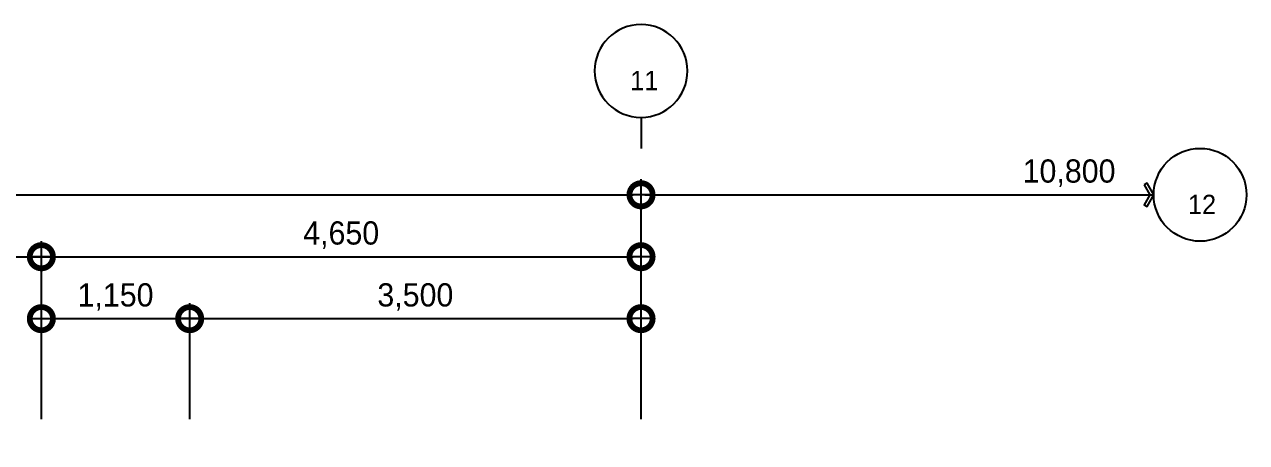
# Model space of a CAD drawing. Header units: millimetres. Extents: x -37526 to 92296, y -340 to 26760.
# Drawn here: x 46019 to 55496, y 21110 to 24350 of the extents above; entities that cross this region are included whole.
import ezdxf
from ezdxf.enums import TextEntityAlignment as Align

# ---------------------------------------------------------------- set-up
doc = ezdxf.new("R2010")
doc.units = ezdxf.units.MM
doc.header["$LTSCALE"] = 60
doc.layers.get('Defpoints').update_dxf_attribs({"color": 151})
doc.layers.add('A-DIM', color=7, linetype='Continuous')
doc.layers.add('NOPLOT-DIM', color=191, linetype='Continuous', plot=False)
doc.styles.add('Gdim', font='Dotum.ttf')
doc.styles.add('Gtx', font='Dotum.ttf')
doc.dimstyles.new('Gdim60', dxfattribs={"dimscale": 60, "dimtxt": 3, "dimasz": 1, "dimexe": 2, "dimexo": 3, "dimgap": 1, "dimtad": 1, "dimdec": 0, "dimdsep": 46, "dimlunit": 6, "dimtxsty": 'Gdim', "dimblk": 'G3-DOT', "dimcen": 2.5, "dimdle": 2, "dimclrd": 1, "dimclre": 1, "dimclrt": 256, "dimazin": 2, "dimtfac": 1, "dimtdec": 0, "dimtix": 1, "dimtmove": 2, "dimatfit": 3, "dimldrblk": 'DOTSMALL', "dimfxl": 0, "dimtolj": 1, "dimtzin": 0, "dimarcsym": 0})

# ---------------------------------------------------------------- blocks, each defined once
blk = doc.blocks.new('G3-DOT')
at = {"layer": 'A-DIM', "color": 1, "linetype": 'ByBlock'}
blk.add_line((1.5, 0), (-1.5, 0), dxfattribs=at)
at = {"layer": 'A-DIM', "color": 1, "linetype": 'ByBlock', "const_width": 3}
blk.add_lwpolyline([(0.375, 0, 1), (-0.375, 0, 1)], format="xyb", close=True, dxfattribs=at)
blk = doc.blocks.new('*D12')
at = {"layer": 'Defpoints', "color": 0, "transparency": 16777216}
for p in [(50800, 23030), (40000, 21110), (50800, 21110)]:
    blk.add_point(p, dxfattribs=at)
at = {"layer": 'NOPLOT-DIM', "color": 1, "lineweight": -2, "transparency": 16777216}
for p, q in [((40000, 21290), (40000, 23150)), ((50800, 21290), (50800, 23150)), ((40060, 23030), (50740, 23030))]:
    blk.add_line(p, q, dxfattribs=at)
at = {"layer": 'NOPLOT-DIM', "color": 1, "lineweight": -2, "transparency": 16777216, "xscale": 60, "yscale": 60, "zscale": 60, "rotation": 180}
blk.add_blockref('G3-DOT', (40000, 23030), dxfattribs=at)
at = {"layer": 'NOPLOT-DIM', "color": 1, "lineweight": -2, "transparency": 16777216, "xscale": 60, "yscale": 60, "zscale": 60}
blk.add_blockref('G3-DOT', (50800, 23030), dxfattribs=at)
at = {"layer": 'NOPLOT-DIM', "transparency": 16777216, "insert": (45400, 23197.5), "char_height": 180, "attachment_point": 5, "style": 'Gdim'}
blk.add_mtext('\\A1;10,800', dxfattribs=at)
blk = doc.blocks.new('_DotSmall')
at = {"color": 0, "linetype": 'ByBlock', "const_width": 0.5}
blk.add_lwpolyline([(-0.0625, 0, 1), (0.0625, 0, 1)], format="xyb", close=True, dxfattribs=at)
blk = doc.blocks.new('*D13')
at = {"layer": 'Defpoints', "color": 0, "transparency": 16777216}
for p in [(46150, 22550), (40000, 21110), (46150, 21110)]:
    blk.add_point(p, dxfattribs=at)
at = {"layer": 'NOPLOT-DIM', "color": 1, "lineweight": -2, "transparency": 16777216}
for p, q in [((40000, 21290), (40000, 22670)), ((46150, 21290), (46150, 22670)), ((40060, 22550), (46090, 22550))]:
    blk.add_line(p, q, dxfattribs=at)
at = {"layer": 'NOPLOT-DIM', "color": 1, "lineweight": -2, "transparency": 16777216, "xscale": 60, "yscale": 60, "zscale": 60, "rotation": 180}
blk.add_blockref('G3-DOT', (40000, 22550), dxfattribs=at)
at = {"layer": 'NOPLOT-DIM', "color": 1, "lineweight": -2, "transparency": 16777216, "xscale": 60, "yscale": 60, "zscale": 60}
blk.add_blockref('G3-DOT', (46150, 22550), dxfattribs=at)
at = {"layer": 'NOPLOT-DIM', "transparency": 16777216, "insert": (43075, 22717.5), "char_height": 180, "attachment_point": 5, "style": 'Gdim'}
blk.add_mtext('\\A1;6,150', dxfattribs=at)
blk = doc.blocks.new('CR')
at = {"color": 0}
blk.add_line((4, 0), (0, 0), dxfattribs=at)
blk.add_circle((10, 0), 6, dxfattribs=at)
blk = doc.blocks.new('*D11')
at = {"layer": 'Defpoints', "color": 0, "transparency": 16777216}
for p in [(50800, 22550), (46150, 21110), (50800, 21110)]:
    blk.add_point(p, dxfattribs=at)
at = {"layer": 'NOPLOT-DIM', "color": 1, "lineweight": -2, "transparency": 16777216}
for p, q in [((46150, 21290), (46150, 22670)), ((50800, 21290), (50800, 22670)), ((46210, 22550), (50740, 22550))]:
    blk.add_line(p, q, dxfattribs=at)
at = {"layer": 'NOPLOT-DIM', "color": 1, "lineweight": -2, "transparency": 16777216, "xscale": 60, "yscale": 60, "zscale": 60, "rotation": 180}
blk.add_blockref('G3-DOT', (46150, 22550), dxfattribs=at)
at = {"layer": 'NOPLOT-DIM', "color": 1, "lineweight": -2, "transparency": 16777216, "xscale": 60, "yscale": 60, "zscale": 60}
blk.add_blockref('G3-DOT', (50800, 22550), dxfattribs=at)
at = {"layer": 'NOPLOT-DIM', "transparency": 16777216, "insert": (48475, 22717.5), "char_height": 180, "attachment_point": 5, "style": 'Gdim'}
blk.add_mtext('\\A1;4,650', dxfattribs=at)
blk = doc.blocks.new('*D44')
at = {"layer": 'Defpoints', "color": 0, "transparency": 16777216}
for p in [(47300, 22070), (46150, 21110), (47300, 21110)]:
    blk.add_point(p, dxfattribs=at)
at = {"layer": 'NOPLOT-DIM', "color": 1, "lineweight": -2, "transparency": 16777216}
for p, q in [((46150, 21290), (46150, 22190)), ((47300, 21290), (47300, 22190)), ((46210, 22070), (47240, 22070))]:
    blk.add_line(p, q, dxfattribs=at)
at = {"layer": 'NOPLOT-DIM', "color": 1, "lineweight": -2, "transparency": 16777216, "xscale": 60, "yscale": 60, "zscale": 60, "rotation": 180}
blk.add_blockref('G3-DOT', (46150, 22070), dxfattribs=at)
at = {"layer": 'NOPLOT-DIM', "color": 1, "lineweight": -2, "transparency": 16777216, "xscale": 60, "yscale": 60, "zscale": 60}
blk.add_blockref('G3-DOT', (47300, 22070), dxfattribs=at)
at = {"layer": 'NOPLOT-DIM', "transparency": 16777216, "insert": (46725, 22237.5), "char_height": 180, "attachment_point": 5, "style": 'Gdim'}
blk.add_mtext('\\A1;1,150', dxfattribs=at)
blk = doc.blocks.new('*D45')
at = {"layer": 'Defpoints', "color": 0, "transparency": 16777216}
for p in [(50800, 22070), (47300, 21110), (50800, 21110)]:
    blk.add_point(p, dxfattribs=at)
at = {"layer": 'NOPLOT-DIM', "color": 1, "lineweight": -2, "transparency": 16777216}
for p, q in [((47300, 21290), (47300, 22190)), ((50800, 21290), (50800, 22190)), ((47360, 22070), (50740, 22070))]:
    blk.add_line(p, q, dxfattribs=at)
at = {"layer": 'NOPLOT-DIM', "color": 1, "lineweight": -2, "transparency": 16777216, "xscale": 60, "yscale": 60, "zscale": 60, "rotation": 180}
blk.add_blockref('G3-DOT', (47300, 22070), dxfattribs=at)
at = {"layer": 'NOPLOT-DIM', "color": 1, "lineweight": -2, "transparency": 16777216, "xscale": 60, "yscale": 60, "zscale": 60}
blk.add_blockref('G3-DOT', (50800, 22070), dxfattribs=at)
at = {"layer": 'NOPLOT-DIM', "transparency": 16777216, "insert": (49050, 22237.5), "char_height": 180, "attachment_point": 5, "style": 'Gdim'}
blk.add_mtext('\\A1;3,500', dxfattribs=at)

msp = doc.modelspace()

# ---------------------------------------------------------------- linework, layer by layer
at = {"layer": 'NOPLOT-DIM'}
msp.add_line((50830, 23030), (54775.5, 23030), dxfattribs=at)
at = {"layer": 'NOPLOT-DIM', "elevation": 0}
msp.add_lwpolyline([(54701.6, 23107.4), (54745.9, 23030), (54701.6, 22952.6), (54724, 22939.8), (54775.5, 23030), (54724, 23120.2)], close=True, dxfattribs=at)
at = {"layer": 'NOPLOT-DIM'}
msp.add_circle((55135.5, 23030), 360, dxfattribs=at)

# ---------------------------------------------------------------- block references
at = {"layer": 'NOPLOT-DIM', "xscale": -60, "yscale": 60, "zscale": 60, "rotation": 270}
msp.add_blockref('CR', (50800, 23390), dxfattribs=at)

# ---------------------------------------------------------------- texts
at = {"layer": 'NOPLOT-DIM', "style": 'Gtx'}
for s, p in [('11', (50825, 23840.2)), ('12', (55150.2, 22880.2))]:
    msp.add_text(s, height=150, dxfattribs=at).set_placement(p, align=Align.CENTER)
at = {"layer": 'NOPLOT-DIM', "insert": (54119.1, 23197.5), "char_height": 180, "attachment_point": 5, "style": 'Gdim'}
msp.add_mtext('\\A1;10,800', dxfattribs=at)

# ---------------------------------------------------------------- dimensions: what is measured, and where the dimension line sits
at = {"layer": 'NOPLOT-DIM'}
for base, p1, p2, picture, middle in [((50800, 23030), (40000, 21110), (50800, 21110), '*D12', (45400, 23197.5)), ((46150, 22550), (40000, 21110), (46150, 21110), '*D13', (43075, 22717.5)), ((50800, 22550), (46150, 21110), (50800, 21110), '*D11', (48475, 22717.5)), ((47300, 22070), (46150, 21110), (47300, 21110), '*D44', (46725, 22237.5)), ((50800, 22070), (47300, 21110), (50800, 21110), '*D45', (49050, 22237.5))]:
    dim = msp.add_linear_dim(base=base, p1=p1, p2=p2, dimstyle='Gdim60', dxfattribs=at)
    dim.commit()
    dim.dimension.update_dxf_attribs({"geometry": picture, "text_midpoint": middle})

doc.saveas('drawing.dxf')
